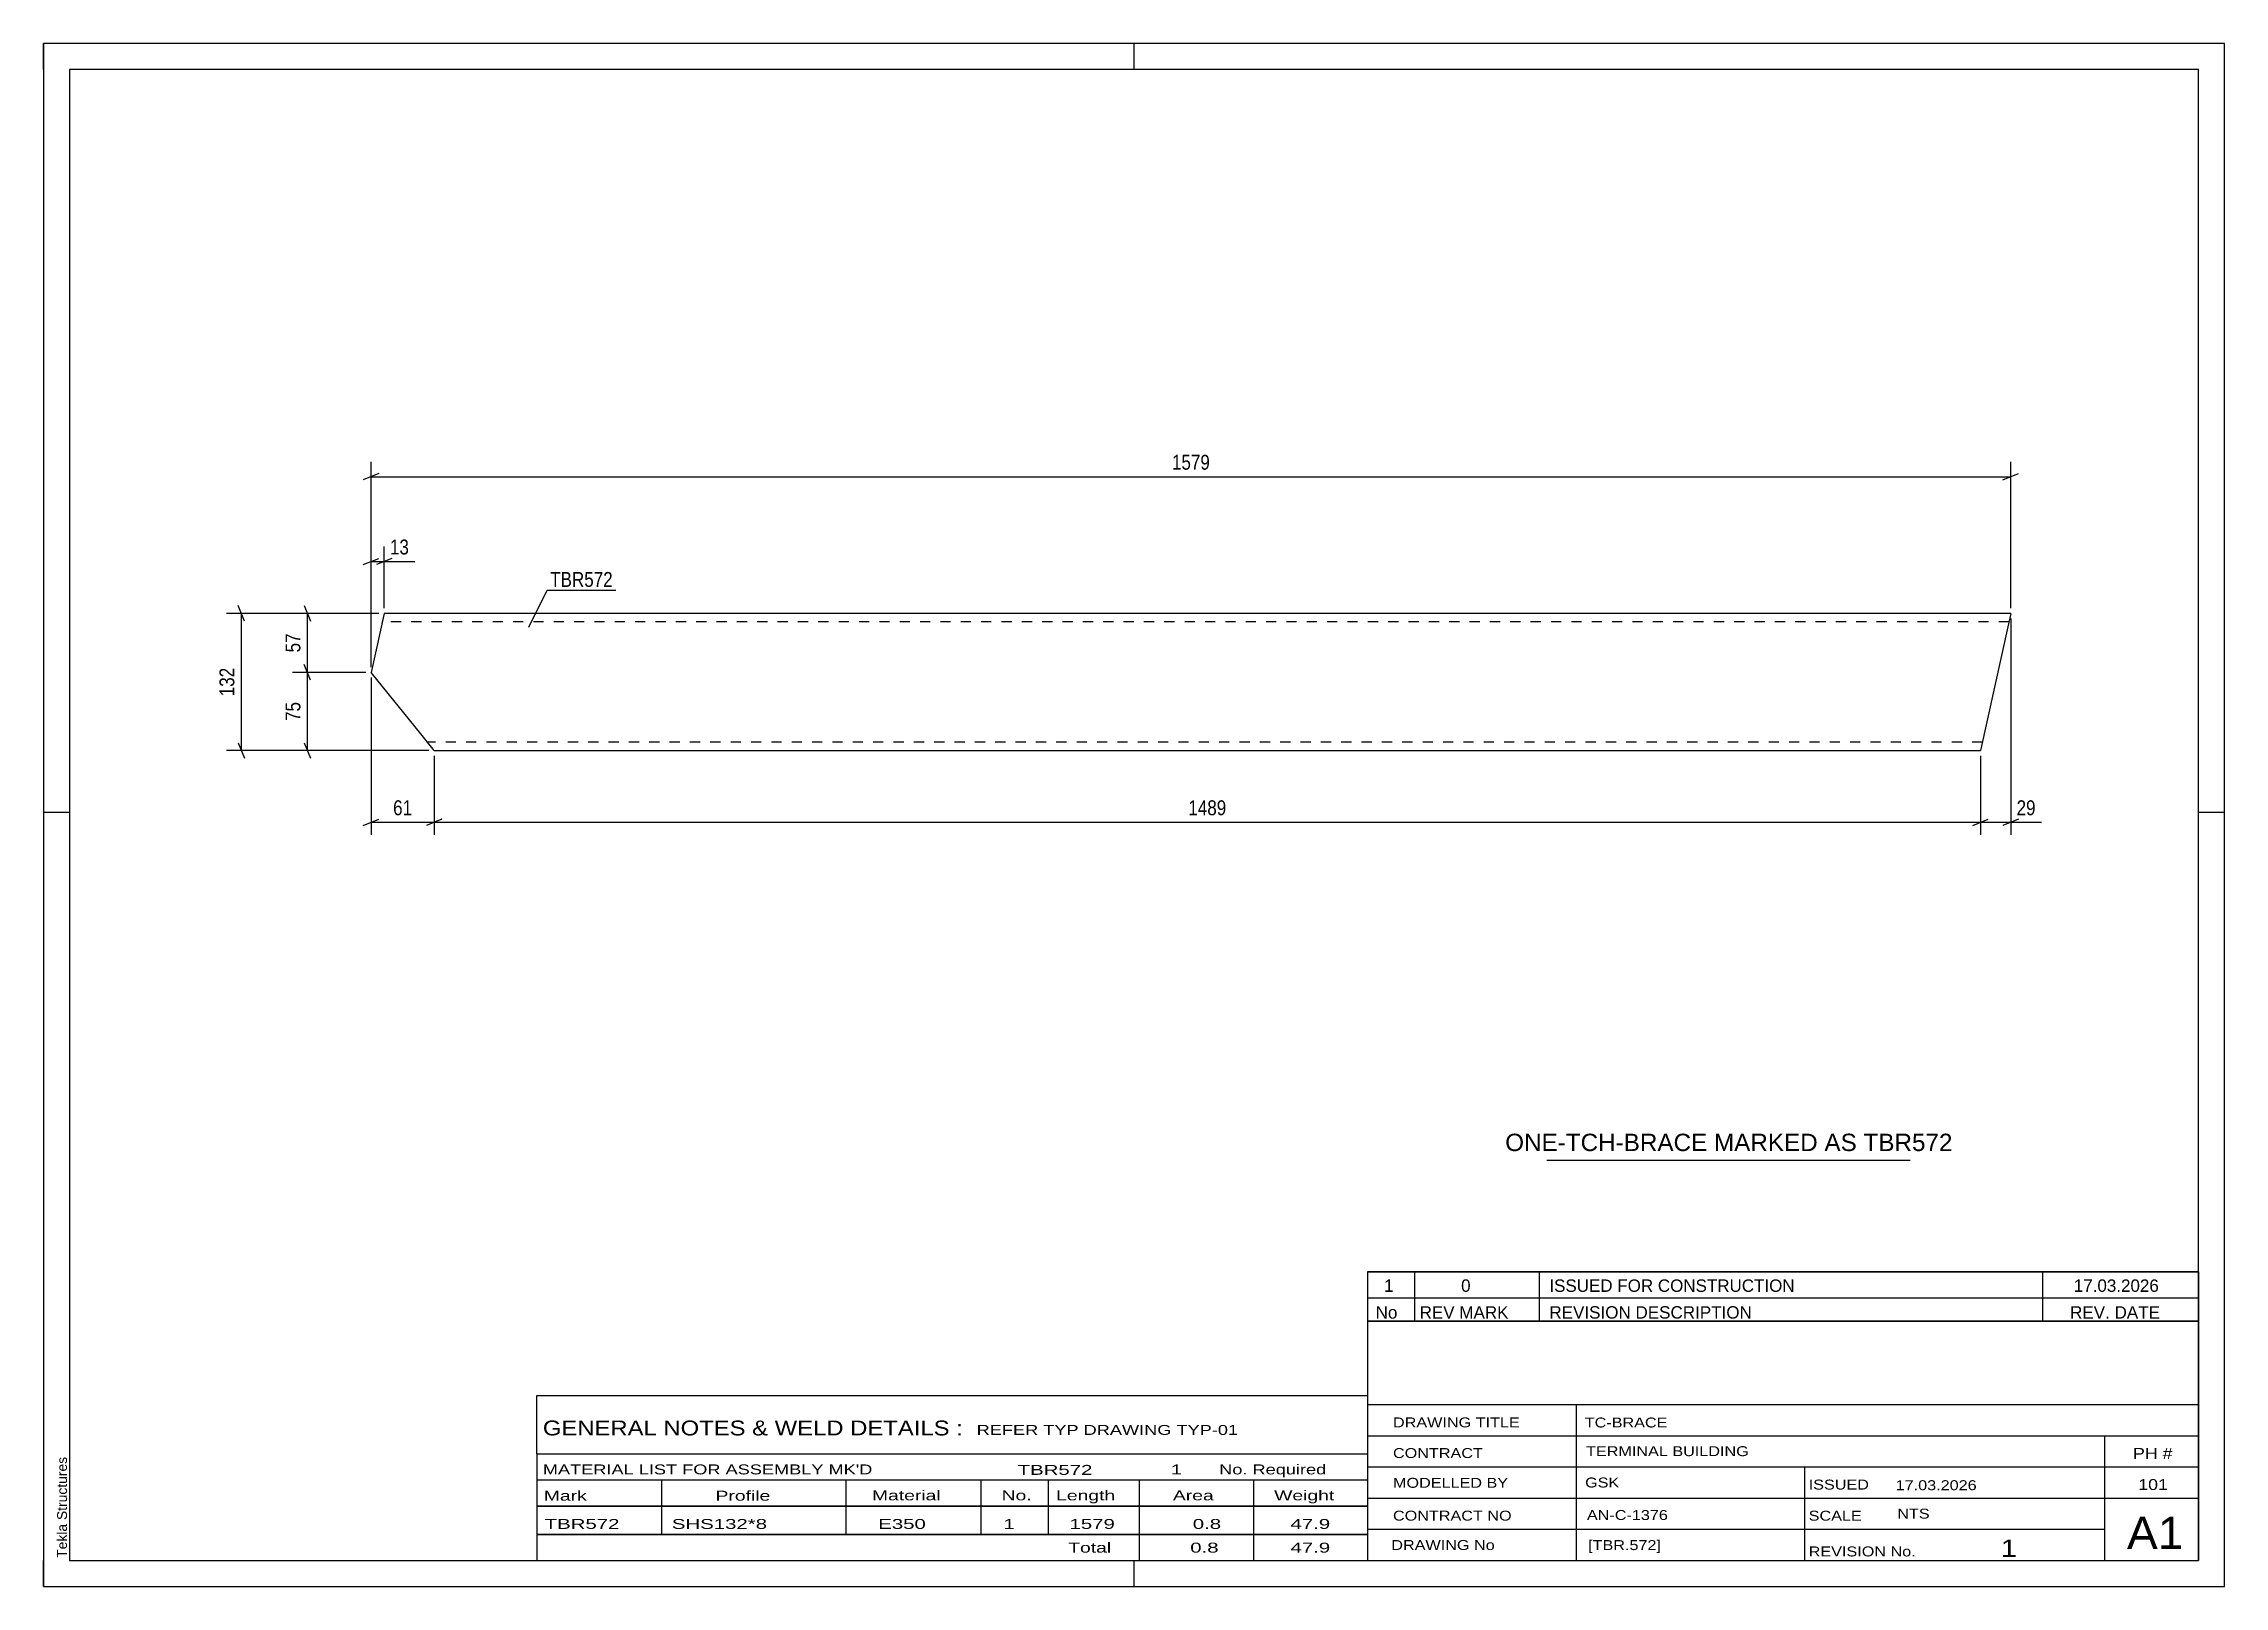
# Model space of a CAD drawing. Header units: millimetres. Extents: x 0 to 420, y 0 to 297.
import ezdxf

# ---------------------------------------------------------------- set-up
doc = ezdxf.new("R2010")
doc.units = ezdxf.units.MM
doc.linetypes.add('DXK_LINE_DOT2', pattern=[3.9198, 1.9599, -1.9599])
doc.styles.add('Arial', font='ARIAL.TTF', dxfattribs={"height": 0.2})
doc.styles.add('Arial Narrow', font='ARIALN.TTF', dxfattribs={"height": 0.2})

# ---------------------------------------------------------------- blocks, each defined once
blk = doc.blocks.new('Unknown-582664412-1161')
at = {"color": 5, "linetype": 'Continuous'}
for p, q in [((420, 297), (0, 297)), ((0, 297), (0, 0)), ((0, 292), (0, 297)), ((210, 292), (210, 297)), ((420, 0), (420, 297)), ((415, 292), (5, 292)), ((5, 292), (5, 5)), ((415, 5), (415, 292)), ((5, 149), (0, 149)), ((420, 149), (415, 149)), ((0, 0), (0, 5)), ((5, 5), (415, 5)), ((210, 0), (210, 5)), ((0, 0), (420, 0))]:
    blk.add_line(p, q, dxfattribs=at)
at = {"color": 174, "linetype": 'Continuous', "style": 'Arial'}
blk.add_text('Tekla Structures', height=1.9102, rotation=90, dxfattribs=at).set_placement((4.5, 5.5))
blk = doc.blocks.new('Part-582664412-1564 - 1563')
at = {"color": 2, "linetype": 'Continuous'}
for p, q in [((65.58, 187.31), (64.87, 184.11)), ((378.86, 187.31), (65.58, 187.31)), ((378.42, 185.33), (373.03, 160.91)), ((378.86, 187.31), (378.42, 185.33)), ((64.87, 184.11), (63.07, 175.96)), ((72.63, 164.11), (63.07, 175.96)), ((75.21, 160.91), (72.63, 164.11)), ((75.21, 160.91), (373.03, 160.91))]:
    blk.add_line(p, q, dxfattribs=at)
at = {"color": 7, "linetype": 'DXK_LINE_DOT2'}
for p, q in [((65.58, 187.31), (65.14, 185.33)), ((378.51, 185.71), (65.22, 185.71)), ((75.01, 161.15), (72.63, 164.11)), ((373.39, 162.51), (73.92, 162.51))]:
    blk.add_line(p, q, dxfattribs=at)
blk = doc.blocks.new('StraightDimension-582664412-1850 - 1563')
at = {"color": 7, "linetype": 'Continuous'}
for p, q in [((61.57, 196.71), (64.57, 197.91)), ((63.07, 176.96), (63.07, 200.16)), ((67.08, 197.91), (64.08, 196.71)), ((65.58, 188.31), (65.58, 200.16)), ((63.07, 197.31), (65.58, 197.31))]:
    blk.add_line(p, q, dxfattribs=at)
at = {"color": 0}
blk.add_wipeout([(70.96, 198.06), (70.96, 202.26), (66.1, 202.26), (66.1, 198.06)], dxfattribs=at)
at = {"color": 7, "linetype": 'Continuous'}
blk.add_line((65.58, 197.31), (71.48, 197.31), dxfattribs=at)
blk.add_line((65.58, 197.31), (71.48, 197.31), dxfattribs=at)
at = {"color": 3, "style": 'Arial Narrow'}
blk.add_text('13', height=2.863, dxfattribs=at).set_placement((66.7, 198.66))
blk = doc.blocks.new('StraightDimension-582664412-2053 - 1563')
at = {"color": 7, "linetype": 'Continuous'}
for p, q in [((378.86, 186.31), (378.86, 144.71)), ((373.03, 159.91), (373.03, 144.71)), ((371.53, 146.51), (374.53, 147.71)), ((373.03, 147.11), (378.86, 147.11)), ((380.36, 147.71), (377.36, 146.51))]:
    blk.add_line(p, q, dxfattribs=at)
at = {"color": 0}
blk.add_wipeout([(384.24, 147.86), (384.24, 152.06), (379.38, 152.06), (379.38, 147.86)], dxfattribs=at)
at = {"color": 7, "linetype": 'Continuous'}
blk.add_line((378.86, 147.11), (384.77, 147.11), dxfattribs=at)
blk.add_line((378.86, 147.11), (384.77, 147.11), dxfattribs=at)
at = {"color": 3, "style": 'Arial Narrow'}
blk.add_text('29', height=2.863, dxfattribs=at).set_placement((379.98, 148.46))
blk = doc.blocks.new('StraightDimension-582664412-2037 - 1563')
at = {"color": 7, "linetype": 'Continuous'}
for p, q in [((64.57, 214.23), (61.57, 213.03)), ((63.07, 176.96), (63.07, 216.48)), ((377.36, 213.03), (380.36, 214.23)), ((378.86, 188.31), (378.86, 216.48)), ((63.07, 213.63), (378.86, 213.63))]:
    blk.add_line(p, q, dxfattribs=at)
at = {"color": 0}
blk.add_wipeout([(225.22, 214.38), (225.22, 218.58), (216.71, 218.58), (216.71, 214.38)], dxfattribs=at)
at = {"color": 3, "style": 'Arial Narrow'}
blk.add_text('1579', height=2.863, dxfattribs=at).set_placement((217.31, 214.98))
blk = doc.blocks.new('StraightDimension-582664412-2054 - 1563')
at = {"color": 7, "linetype": 'Continuous'}
for p, q in [((75.21, 159.91), (75.21, 144.71)), ((373.03, 159.91), (373.03, 144.71)), ((76.71, 147.71), (73.71, 146.51)), ((75.21, 147.11), (373.03, 147.11)), ((371.53, 146.51), (374.53, 147.71))]:
    blk.add_line(p, q, dxfattribs=at)
at = {"color": 0}
blk.add_wipeout([(228.38, 147.86), (228.38, 152.06), (219.87, 152.06), (219.87, 147.86)], dxfattribs=at)
at = {"color": 3, "style": 'Arial Narrow'}
blk.add_text('1489', height=2.863, dxfattribs=at).set_placement((220.47, 148.46))
blk = doc.blocks.new('StraightDimension-582664412-2055 - 1563')
at = {"color": 7, "linetype": 'Continuous'}
for p, q in [((63.07, 174.96), (63.07, 144.71)), ((75.21, 159.91), (75.21, 144.71)), ((61.57, 146.51), (64.57, 147.71)), ((63.07, 147.11), (75.21, 147.11)), ((76.71, 147.71), (73.71, 146.51))]:
    blk.add_line(p, q, dxfattribs=at)
at = {"color": 0}
blk.add_wipeout([(71.57, 147.86), (71.57, 152.06), (66.71, 152.06), (66.71, 147.86)], dxfattribs=at)
at = {"color": 3, "style": 'Arial Narrow'}
blk.add_text('61', height=2.863, dxfattribs=at).set_placement((67.31, 148.46))
blk = doc.blocks.new('StraightDimension-582664412-2112 - 1563')
at = {"color": 7, "linetype": 'Continuous'}
for p, q in [((64.58, 187.31), (47.95, 187.31)), ((50.2, 188.81), (51.4, 185.81)), ((50.8, 175.96), (50.8, 187.31)), ((51.4, 174.46), (50.2, 177.46)), ((62.07, 175.96), (47.95, 175.96))]:
    blk.add_line(p, q, dxfattribs=at)
at = {"color": 0}
blk.add_wipeout([(50.05, 184.06), (45.85, 184.06), (45.85, 179.2), (50.05, 179.2)], dxfattribs=at)
at = {"color": 3, "style": 'Arial Narrow'}
blk.add_text('57', height=2.863, rotation=90.0002, dxfattribs=at).set_placement((49.45, 179.8))
blk = doc.blocks.new('StraightDimension-582664412-2113 - 1563')
at = {"color": 7, "linetype": 'Continuous'}
for p, q in [((51.4, 174.46), (50.2, 177.46)), ((62.07, 175.96), (47.95, 175.96)), ((50.8, 160.91), (50.8, 175.96)), ((74.21, 160.91), (47.95, 160.91)), ((50.2, 162.41), (51.4, 159.41))]:
    blk.add_line(p, q, dxfattribs=at)
at = {"color": 0}
blk.add_wipeout([(50.05, 170.86), (45.85, 170.86), (45.85, 166), (50.05, 166)], dxfattribs=at)
at = {"color": 3, "style": 'Arial Narrow'}
blk.add_text('75', height=2.863, rotation=90.0002, dxfattribs=at).set_placement((49.45, 166.6))
blk = doc.blocks.new('StraightDimension-582664412-2136 - 1563')
at = {"color": 7, "linetype": 'Continuous'}
for p, q in [((64.58, 187.31), (35.23, 187.31)), ((38.68, 185.81), (37.48, 188.81)), ((38.08, 160.91), (38.08, 187.31)), ((74.21, 160.91), (35.23, 160.91)), ((37.48, 162.41), (38.68, 159.41))]:
    blk.add_line(p, q, dxfattribs=at)
at = {"color": 0}
blk.add_wipeout([(37.33, 177.45), (33.13, 177.45), (33.13, 170.76), (37.33, 170.76)], dxfattribs=at)
at = {"color": 3, "style": 'Arial Narrow'}
blk.add_text('132', height=2.863, rotation=90.0002, dxfattribs=at).set_placement((36.73, 171.36))
blk = doc.blocks.new('Unknown-582664412-2189')
at = {"color": 7, "linetype": 'Continuous'}
blk.add_line((289.5, 82.05), (359.5, 82.05), dxfattribs=at)
at = {"color": 7, "style": 'Arial'}
blk.add_text('ONE-TCH-BRACE MARKED AS TBR572', height=3.3428, dxfattribs=at).set_placement((281.49, 83.8))
blk = doc.blocks.new('Unknown-582664412-2186')
at = {"color": 7, "linetype": 'Continuous'}
for p, q in [((255, 51.05), (255, 5)), ((255, 51.05), (415, 51.05)), ((415, 51), (415, 5)), ((255, 35), (415, 35)), ((295.14, 35), (295.14, 5)), ((255, 29), (415, 29)), ((397, 5.05), (397, 29.05)), ((255, 23), (415, 23)), ((339.14, 23), (339.14, 5)), ((255, 17), (415, 17)), ((255, 11), (397, 11)), ((255, 5), (415, 5))]:
    blk.add_line(p, q, dxfattribs=at)
at = {"color": 7, "style": 'Arial Narrow'}
for s, height, width, p in [('DRAWING TITLE', 1.9089, 1.425378, (259.88, 30.61)), ('TC-BRACE', 1.909, 1.425378, (296.81, 30.59)), ('CONTRACT', 1.909, 1.425378, (259.88, 24.71)), ('TERMINAL BUILDING', 1.9089, 1.425378, (297.06, 25.07)), ('MODELLED BY', 1.9089, 1.425378, (259.88, 18.98)), ('GSK', 1.909, 1.425378, (296.88, 19.04)), ('ISSUED', 1.909, 1.425378, (339.94, 18.64)), ('17.03.2026', 1.909, 1.425378, (356.69, 18.52)), ('CONTRACT NO', 1.9089, 1.425378, (259.88, 12.66)), ('AN-C-1376', 1.909, 1.425378, (297.23, 12.78)), ('SCALE', 1.909, 1.425378, (339.94, 12.65)), ('A1', 6.204, 1.25, (401.24, 7.2)), ('DRAWING No', 1.909, 1.425378, (259.56, 7)), ('[TBR.572]', 1.909, 1.425378, (297.46, 6.99)), ('1', 3.34, 1.5, (376.91, 5.68)), ('REVISION No.', 1.9089, 1.425378, (339.94, 5.77))]:
    blk.add_text(s, height=height, dxfattribs=dict(at, width=width)).set_placement(p)
at = {"color": 7, "linetype": 'Continuous', "style": 'Arial Narrow'}
for s, height, width, p in [('PH #', 2.1, 1.42538, (402.4, 24.55)), ('101', 2.1, 1.42538, (403.41, 18.55)), ('NTS', 1.909, 1.425378, (357, 13.05))]:
    blk.add_text(s, height=height, dxfattribs=dict(at, width=width)).set_placement(p)
blk = doc.blocks.new('Unknown-582664412-2187')
at = {"color": 7, "linetype": 'Continuous'}
for p, q in [((255, 60.55), (415, 60.55)), ((415, 60.55), (255, 60.55)), ((255, 60.55), (255, 55.55)), ((264, 60.55), (264, 55.55)), ((288, 60.55), (288, 55.55)), ((385, 60.55), (385, 55.55)), ((415, 60.55), (415, 55.55)), ((255, 55.55), (415, 55.55)), ((255, 55.55), (255, 51.05)), ((255, 55.55), (415, 55.55)), ((264, 55.55), (264, 51.05)), ((288, 55.55), (288, 51.05)), ((385, 55.55), (385, 51.05)), ((415, 55.55), (415, 51.05)), ((415, 51.05), (255, 51.05))]:
    blk.add_line(p, q, dxfattribs=at)
at = {"color": 7, "linetype": 'Continuous', "style": 'Arial Narrow'}
for s, height, width, p in [('1', 2.39, 1.196471, (258.16, 56.7)), ('0', 2.39, 1.196471, (273, 56.7)), ('ISSUED FOR CONSTRUCTION', 2.3861, 1.196471, (290, 56.7)), ('17.03.2026', 2.386, 1.196471, (391, 56.7)), ('No', 2.386, 1.2, (256.54, 51.55)), ('REV MARK', 2.386, 1.2, (265, 51.55)), ('REVISION DESCRIPTION', 2.3861, 1.2, (290, 51.55)), ('REV. DATE', 2.386, 1.2, (390.28, 51.55))]:
    blk.add_text(s, height=height, dxfattribs=dict(at, width=width)).set_placement(p)
blk = doc.blocks.new('Unknown-582664412-2188')
at = {"color": 7, "linetype": 'Continuous'}
for p, q in [((95, 36.75), (255, 36.75)), ((95, 25.5), (95, 36.75)), ((255, 36.75), (255, 25.5)), ((95, 25.5), (255, 25.5)), ((95, 25.5), (95, 20.5)), ((255, 25.5), (255, 20.5)), ((95, 20.5), (255, 20.5)), ((95, 20.5), (95, 15.5)), ((119, 20.5), (119, 15.5)), ((154.5, 20.5), (154.5, 15.5)), ((180.5, 20.5), (180.5, 15.5)), ((193.5, 20.5), (193.5, 15.5)), ((211, 20.5), (211, 15.5)), ((233, 20.5), (233, 15.5)), ((255, 20.5), (255, 15.5)), ((95, 15.5), (255, 15.5)), ((95, 15.45), (95, 10.05)), ((95, 15.45), (255, 15.45)), ((119, 15.5), (119, 10)), ((154.5, 15.5), (154.5, 10)), ((180.5, 15.5), (180.5, 10)), ((193.5, 15.5), (193.5, 10)), ((211, 15.5), (211, 10)), ((233, 15.5), (233, 10)), ((255, 15.45), (255, 10.05)), ((95, 10.05), (255, 10.05)), ((95, 10), (255, 10)), ((95, 10), (95, 5)), ((211, 10), (211, 5)), ((233, 10), (233, 5)), ((255, 10), (255, 5)), ((95, 5), (255, 5))]:
    blk.add_line(p, q, dxfattribs=at)
at = {"color": 7, "style": 'Arial Narrow'}
for s, height, width, p in [('GENERAL NOTES & WELD DETAILS :', 2.8633, 1.4, (96.15, 29.06)), ('REFER TYP DRAWING TYP-01', 1.9089, 1.6, (179.7, 29.16)), ("MATERIAL LIST FOR ASSEMBLY MK'D", 1.9089, 1.6, (96.15, 21.56)), ('TBR572', 1.909, 1.794707, (187.59, 21.47)), ('1', 1.91, 1.794707, (217.08, 21.56)), ('No. Required', 1.9089, 1.6, (226.41, 21.56)), ('Mark', 1.909, 1.7, (96.34, 16.5)), ('Profile', 1.909, 1.7, (129.41, 16.5)), ('Material', 1.909, 1.7, (159.54, 16.56)), ('No.', 1.909, 1.7, (184.5, 16.56)), ('Length', 1.909, 1.7, (195, 16.56)), ('Area', 1.909, 1.7, (217.5, 16.56)), ('Weight', 1.909, 1.7, (237, 16.56))]:
    blk.add_text(s, height=height, dxfattribs=dict(at, width=width)).set_placement(p)
at = {"color": 7, "linetype": 'Continuous', "style": 'Arial Narrow'}
for s, height, width, p in [('TBR572', 1.909, 1.794707, (96.5, 11.06)), ('SHS132*8', 1.909, 1.794707, (121, 11.06)), ('E350', 1.909, 1.794707, (160.74, 11.06)), ('1', 1.91, 1.794707, (184.86, 11.06)), ('1579', 1.909, 1.794707, (197.58, 11.06)), ('0.8', 1.909, 1.794707, (221.32, 11.06)), ('47.9', 1.909, 1.794707, (240.14, 11.06)), ('Total', 1.909, 1.7, (197.33, 6.5)), ('0.8', 1.909, 1.794707, (220.83, 6.5)), ('47.9', 1.909, 1.794707, (240.14, 6.5))]:
    blk.add_text(s, height=height, dxfattribs=dict(at, width=width)).set_placement(p)
blk = doc.blocks.new('Mark-582664412-1594 - 1563')
at = {"color": 0}
blk.add_wipeout([(109.62, 192.41), (109.62, 195.41), (97.56, 195.41), (97.56, 192.41)], dxfattribs=at)
blk.add_wipeout([(109.62, 192.41), (109.62, 195.41), (97.56, 195.41), (97.56, 192.41)], dxfattribs=at)
at = {"color": 30, "linetype": 'Continuous'}
for p, q in [((93.48, 184.67), (96.96, 191.81)), ((96.96, 191.81), (110.22, 191.81))]:
    blk.add_line(p, q, dxfattribs=at)
at = {"color": 3, "style": 'Arial Narrow'}
blk.add_text('TBR572', height=2.863, dxfattribs=at).set_placement((97.56, 192.41))

msp = doc.modelspace()

# ---------------------------------------------------------------- block references
for name in ['Unknown-582664412-1161', 'Part-582664412-1564 - 1563', 'Unknown-582664412-2189', 'Unknown-582664412-2187', 'Unknown-582664412-2186', 'Unknown-582664412-2188']:
    msp.add_blockref(name, (0, 0))

# ---------------------------------------------------------------- next in the draw order: block references
for name in ['StraightDimension-582664412-1850 - 1563', 'StraightDimension-582664412-2053 - 1563']:
    msp.add_blockref(name, (0, 0))

# ---------------------------------------------------------------- next in the draw order: block references
for name in ['StraightDimension-582664412-2037 - 1563', 'StraightDimension-582664412-2054 - 1563']:
    msp.add_blockref(name, (0, 0))

# ---------------------------------------------------------------- next in the draw order: block references
for name in ['Mark-582664412-1594 - 1563', 'StraightDimension-582664412-2055 - 1563']:
    msp.add_blockref(name, (0, 0))

# ---------------------------------------------------------------- next in the draw order: block references
msp.add_blockref('StraightDimension-582664412-2112 - 1563', (0, 0))

# ---------------------------------------------------------------- next in the draw order: block references
msp.add_blockref('StraightDimension-582664412-2113 - 1563', (0, 0))

# ---------------------------------------------------------------- next in the draw order: block references
msp.add_blockref('StraightDimension-582664412-2136 - 1563', (0, 0))

doc.saveas('drawing.dxf')
